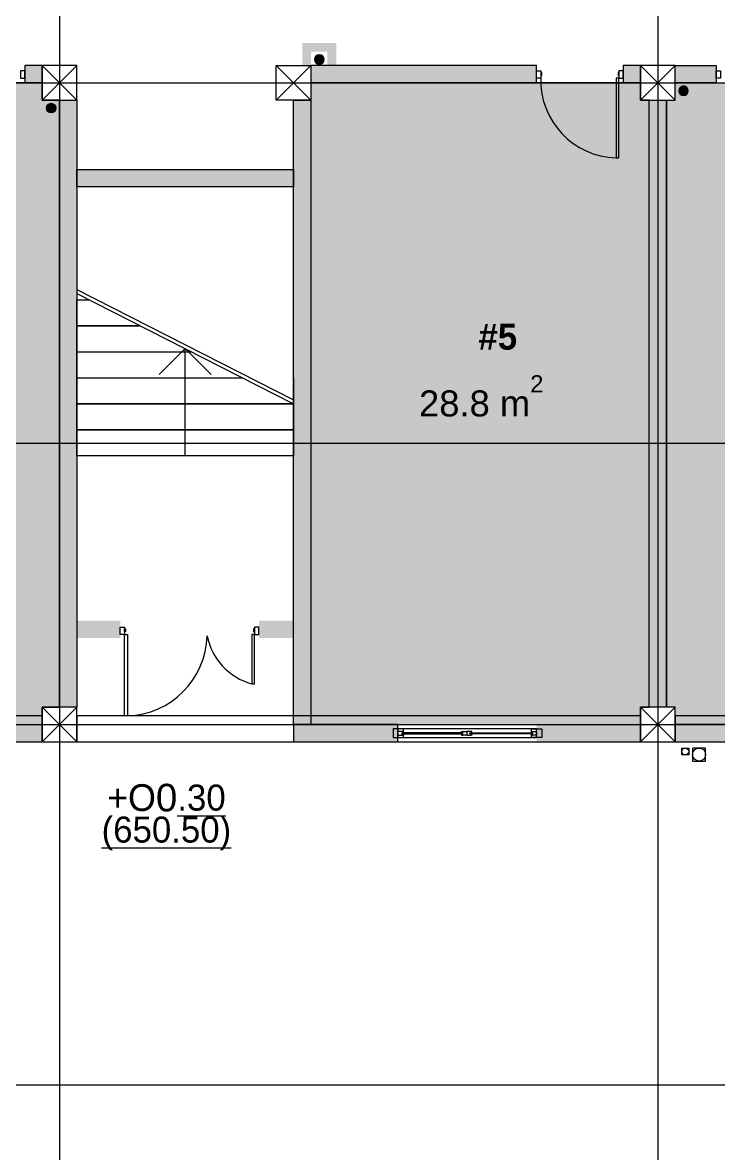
# Model space of a CAD drawing. Header units: millimetres. Extents: x 475159934 to 476245151, y 4620917055 to 4621447368.
# Drawn here: x 475282700 to 475290721, y 4620935580 to 4620948619 of the extents above; entities that cross this region are included whole.
import ezdxf

# ---------------------------------------------------------------- set-up
doc = ezdxf.new("R2010")
doc.units = ezdxf.units.MM
doc.header["$MEASUREMENT"] = 0
doc.set_wipeout_variables(frame=1)
doc.linetypes.add('Wipeout_Contour', pattern=[1000, 0, -1000])
for name, color, linetype, lineweight in [('2D Drafting - General_Pen_No__1_Pen_No__7', 7, 'Continuous', 0), ('2D Drafting - General_Pen_No__1_Pen_No__7_Pen_No__7', 7, 'Continuous', 0), ('2D Drafting - General_Pen_No__250_Pen_No__7_Pen_No__154', 154, 'Continuous', 0), ('2D Drafting - General_Pen_No__250_Pen_No__7_Pen_No__250', 7, 'Continuous', 0), ('2D Drafting - General_Pen_No__250_Pen_No__7_Pen_No__7', 7, 'Continuous', 0), ('Annotation - Text_Pen_No__7_Pen_No__235', 235, 'Continuous', 0), ('Doors_Pen_No__7_Pen_No__7', 7, 'Continuous', 0), ('Doors_Pen_No__7_Pen_No__7_Pen_No__7', 7, 'Continuous', 0), ('G-Anno-Nplt_Pen_No__4', 7, 'Continuous', 0), ('G-Anno-Nplt_Pen_No__7', 7, 'Continuous', 0), ('G-Anno-Nplt_Pen_No__8', 8, 'Continuous', 0), ('gegmebi_Pen_No__7_Pen_No__7', 7, 'Continuous', 0), ('kar-panjara_Pen_No__7_Pen_No__7_Pen_No__7', 7, 'Continuous', 0), ('New_._Pen_No__1', 1, 'Continuous', 0), ('New_2D Drafting - General_Pen_No__250_Pen_No__7', 7, 'Continuous', 0), ('New_shenobebi_Pen_No__7', 7, 'Continuous', 0), ('New_Structural - Bearing_Pen_No__250', 7, 'Continuous', 0), ('shaxtebi da milebi_Pen_No__1_Pen_No__1_Pen_No__1', 1, 'Continuous', 0), ('zoma_Pen_No__1', 1, 'Continuous', 0), ('zoma_Pen_No__142', 142, 'Continuous', 0), ('zoma_Pen_No__5_Pen_No__5', 5, 'Continuous', 0)]:
    doc.layers.add(name, color=color, linetype=linetype, lineweight=lineweight)
doc.layers.add('zoma', color=7, linetype='Continuous')
doc.styles.add('GENERATED_STYLE_1', font='arial.ttf')
doc.styles.add('GENERATED_STYLE_3', font='arial.ttf')
doc.styles.add('GENERATED_STYLE_6', font='avaza.ttf')
doc.styles.add('GENERATED_STYLE_7', font='')
doc.styles.get('GENERATED_STYLE_7').set_extended_font_data('AcadMtavr', bold=True)
doc.dimstyles.new('GENERATED_STYLE__11', dxfattribs={"dimtxt": 500, "dimasz": 228, "dimexe": 0.18, "dimexo": 3, "dimgap": 0, "dimtad": 1, "dimlfac": 0.001, "dimzin": 0, "dimdsep": 46, "dimtxsty": 'GENERATED_STYLE_3', "dimblk": 'ARROWHEAD_2', "dimblk1": 'ARROWHEAD_2', "dimblk2": 'ARROWHEAD_2', "dimcen": 0.09, "dimclrd": 1, "dimclre": 1, "dimclrt": 1, "dimadec": 0, "dimazin": 0, "dimtfac": 1, "dimtdec": 4, "dimtmove": 2, "dimatfit": 3, "dimfxl": 1, "dimtolj": 1, "dimtzin": 0, "dimarcsym": 0})
doc.dimstyles.new('GENERATED_STYLE__3', dxfattribs={"dimtxt": 200, "dimasz": 64.421331, "dimexe": 0.18, "dimexo": 3, "dimgap": 0, "dimtad": 1, "dimtih": 1, "dimtoh": 1, "dimlfac": 0.001, "dimzin": 0, "dimdsep": 46, "dimtxsty": 'GENERATED_STYLE_3', "dimblk": 'ARROWHEAD_2', "dimblk1": 'ARROWHEAD_2', "dimblk2": 'ARROWHEAD_2', "dimcen": 0.09, "dimclrd": 142, "dimclre": 142, "dimclrt": 142, "dimadec": 0, "dimazin": 0, "dimtfac": 1, "dimtdec": 4, "dimtmove": 0, "dimatfit": 3, "dimfxl": 1, "dimtolj": 1, "dimtzin": 0, "dimarcsym": 0})
doc.dimstyles.new('GENERATED_STYLE__6', dxfattribs={"dimtxt": 200, "dimasz": 64.421331, "dimexe": 0.18, "dimexo": 3, "dimgap": 0, "dimtad": 1, "dimlfac": 0.001, "dimzin": 0, "dimdsep": 46, "dimtxsty": 'GENERATED_STYLE_3', "dimblk": 'ARROWHEAD_2', "dimblk1": 'ARROWHEAD_2', "dimblk2": 'ARROWHEAD_2', "dimcen": 0.09, "dimclrd": 142, "dimclre": 142, "dimclrt": 142, "dimadec": 0, "dimazin": 0, "dimtfac": 1, "dimtdec": 4, "dimtmove": 0, "dimatfit": 3, "dimfxl": 1, "dimtolj": 1, "dimtzin": 0, "dimarcsym": 0})

# ---------------------------------------------------------------- blocks, each defined once
blk = doc.blocks.new('*D522', base_point=(475826096, 4621095193))
at = {"layer": 'zoma_Pen_No__1', "color": 1, "linetype": 'Continuous', "lineweight": 0, "transparency": 16777216}
for p, q in [((475297124, 4620940324), (475297124, 4620940471)), ((475297349, 4620940324), (475296899, 4620940324)), ((475297274, 4620940237), (475296974, 4620940410)), ((475297124, 4620932169), (475297124, 4620940324)), ((475296974, 4620932256), (475297274, 4620932083)), ((475297349, 4620932169), (475296899, 4620932169)), ((475297124, 4620932022), (475297124, 4620932169))]:
    blk.add_line(p, q, dxfattribs=at)
at = {"layer": 'zoma_Pen_No__1', "color": 1, "lineweight": 0, "transparency": 16777216, "insert": (475297024, 4620933002), "char_height": 500, "attachment_point": 7, "rotation": 90, "style": 'GENERATED_STYLE_3'}
blk.add_mtext('\\A1;{\\pql;\\fArial|b0|i0|c204|p0;\\W1.000000;8.15}', dxfattribs=at)
blk = doc.blocks.new('ARROWHEAD_2')
at = {"color": 0, "linetype": 'Continuous', "lineweight": 0}
for p, q in [((-0.378, -0.655), (0.378, 0.655)), ((0, 0), (-1, 0))]:
    blk.add_line(p, q, dxfattribs=at)
blk = doc.blocks.new('*D573', base_point=(475826096, 4621095193))
at = {"layer": 'zoma_Pen_No__142', "color": 142, "linetype": 'Continuous', "lineweight": 0, "transparency": 16777216}
for p, q in [((475276424, 4620933932), (475276424, 4620934059)), ((475282924, 4620933932), (475282924, 4620934059)), ((475276449, 4620934038), (475276400, 4620933953)), ((475276424, 4620933996), (475282924, 4620933996)), ((475282949, 4620934038), (475282900, 4620933953))]:
    blk.add_line(p, q, dxfattribs=at)
at = {"layer": 'zoma_Pen_No__142', "color": 142, "lineweight": 0, "transparency": 16777216, "char_height": 200, "attachment_point": 7, "style": 'GENERATED_STYLE_3'}
for s, insert in [('\\A1;{\\pql;\\fArial|b0|i0|c204|p0;\\W1.000000;0.40}', (475276449, 4620934036)), ('\\A1;{\\pql;\\fArial|b0|i0|c204|p0;\\W1.000000;6.50}', (475279407, 4620934036)), ('\\A1;{\\pql;\\fArial|b0|i0|c204|p0;\\W1.000000;0.40}', (475282366, 4620934036))]:
    blk.add_mtext(s, dxfattribs=dict(at, insert=insert))
blk = doc.blocks.new('*D574', base_point=(475826096, 4621095193))
at = {"layer": 'zoma_Pen_No__142', "color": 142, "linetype": 'Continuous', "lineweight": 0, "transparency": 16777216}
for p, q in [((475282924, 4620933932), (475282924, 4620934059)), ((475283324, 4620933932), (475283324, 4620934059)), ((475282949, 4620934038), (475282900, 4620933953)), ((475282924, 4620933996), (475283324, 4620933996)), ((475283349, 4620934038), (475283300, 4620933953))]:
    blk.add_line(p, q, dxfattribs=at)
blk = doc.blocks.new('*D575', base_point=(475826096, 4621095193))
at = {"layer": 'zoma_Pen_No__142', "color": 142, "linetype": 'Continuous', "lineweight": 0, "transparency": 16777216}
for p, q in [((475283324, 4620933932), (475283324, 4620934059)), ((475289824, 4620933932), (475289824, 4620934059)), ((475283349, 4620934038), (475283300, 4620933953)), ((475283324, 4620933996), (475289824, 4620933996)), ((475289849, 4620934038), (475289800, 4620933953))]:
    blk.add_line(p, q, dxfattribs=at)
at = {"layer": 'zoma_Pen_No__142', "color": 142, "lineweight": 0, "transparency": 16777216, "char_height": 200, "attachment_point": 7, "style": 'GENERATED_STYLE_3'}
for s, insert in [('\\A1;{\\pql;\\fArial|b0|i0|c204|p0;\\W1.000000;6.50}', (475286307, 4620934036)), ('\\A1;{\\pql;\\fArial|b0|i0|c204|p0;\\W1.000000;0.40}', (475289266, 4620934036))]:
    blk.add_mtext(s, dxfattribs=dict(at, insert=insert))
blk = doc.blocks.new('*D576', base_point=(475826096, 4621095193))
at = {"layer": 'zoma_Pen_No__142', "color": 142, "linetype": 'Continuous', "lineweight": 0, "transparency": 16777216}
for p, q in [((475289824, 4620933932), (475289824, 4620934059)), ((475290224, 4620933932), (475290224, 4620934059)), ((475289849, 4620934038), (475289800, 4620933953)), ((475289824, 4620933996), (475290224, 4620933996)), ((475290249, 4620934038), (475290200, 4620933953))]:
    blk.add_line(p, q, dxfattribs=at)
blk = doc.blocks.new('*D577', base_point=(475826096, 4621095193))
at = {"layer": 'zoma_Pen_No__142', "color": 142, "linetype": 'Continuous', "lineweight": 0, "transparency": 16777216}
for p, q in [((475290224, 4620933932), (475290224, 4620934059)), ((475296724, 4620933932), (475296724, 4620934059)), ((475290249, 4620934038), (475290200, 4620933953)), ((475290224, 4620933996), (475296724, 4620933996)), ((475296749, 4620934038), (475296700, 4620933953))]:
    blk.add_line(p, q, dxfattribs=at)
at = {"layer": 'zoma_Pen_No__142', "color": 142, "lineweight": 0, "transparency": 16777216, "char_height": 200, "attachment_point": 7, "style": 'GENERATED_STYLE_3'}
for s, insert in [('\\A1;{\\pql;\\fArial|b0|i0|c204|p0;\\W1.000000;6.50}', (475293207, 4620934036)), ('\\A1;{\\pql;\\fArial|b0|i0|c204|p0;\\W1.000000;0.40}', (475296166, 4620934036))]:
    blk.add_mtext(s, dxfattribs=dict(at, insert=insert))
blk = doc.blocks.new('*D582', base_point=(475826096, 4621095193))
at = {"layer": 'zoma_Pen_No__142', "color": 142, "linetype": 'Continuous', "lineweight": 0, "transparency": 16777216}
for p, q in [((475300055, 4620955524), (475299928, 4620955524)), ((475300034, 4620955499), (475299949, 4620955548)), ((475299992, 4620955524), (475299992, 4620955565)), ((475299992, 4620936169), (475299992, 4620955524)), ((475300055, 4620936169), (475299928, 4620936169)), ((475299949, 4620936194), (475300034, 4620936145)), ((475299992, 4620936128), (475299992, 4620936169))]:
    blk.add_line(p, q, dxfattribs=at)
at = {"layer": 'zoma_Pen_No__142', "color": 142, "lineweight": 0, "transparency": 16777216, "insert": (475299952, 4620945503), "char_height": 200, "attachment_point": 7, "rotation": 90, "style": 'GENERATED_STYLE_3'}
blk.add_mtext('\\A1;{\\pql;\\fArial|b0|i0|c204|p0;\\W1.000000;19.35}', dxfattribs=at)
blk = doc.blocks.new('*D583', base_point=(475826096, 4621095193))
at = {"layer": 'zoma_Pen_No__142', "color": 142, "linetype": 'Continuous', "lineweight": 0, "transparency": 16777216}
for p, q in [((475299275, 4620936569), (475299148, 4620936569)), ((475299169, 4620936594), (475299254, 4620936545)), ((475299211, 4620936169), (475299211, 4620936569)), ((475299275, 4620936169), (475299148, 4620936169)), ((475299169, 4620936194), (475299254, 4620936145)), ((475299211, 4620936128), (475299211, 4620936169))]:
    blk.add_line(p, q, dxfattribs=at)
at = {"layer": 'zoma_Pen_No__142', "color": 142, "lineweight": 0, "transparency": 16777216, "insert": (475299171, 4620935611), "char_height": 200, "attachment_point": 7, "rotation": 90, "style": 'GENERATED_STYLE_3'}
blk.add_mtext('\\A1;{\\pql;\\fArial|b0|i0|c204|p0;\\W1.000000;0.40}', dxfattribs=at)
blk = doc.blocks.new('*D584', base_point=(475826096, 4621095193))
at = {"layer": 'zoma_Pen_No__142', "color": 142, "linetype": 'Continuous', "lineweight": 0, "transparency": 16777216}
for p, q in [((475299275, 4620940069), (475299148, 4620940069)), ((475299169, 4620940094), (475299254, 4620940045)), ((475299211, 4620936569), (475299211, 4620940069)), ((475299275, 4620936569), (475299148, 4620936569)), ((475299169, 4620936594), (475299254, 4620936545))]:
    blk.add_line(p, q, dxfattribs=at)
at = {"layer": 'zoma_Pen_No__142', "color": 142, "lineweight": 0, "transparency": 16777216, "insert": (475299171, 4620938052), "char_height": 200, "attachment_point": 7, "rotation": 90, "style": 'GENERATED_STYLE_3'}
blk.add_mtext('\\A1;{\\pql;\\fArial|b0|i0|c204|p0;\\W1.000000;3.50}', dxfattribs=at)
blk = doc.blocks.new('*D585', base_point=(475826096, 4621095193))
at = {"layer": 'zoma_Pen_No__142', "color": 142, "linetype": 'Continuous', "lineweight": 0, "transparency": 16777216}
for p, q in [((475299275, 4620940969), (475299148, 4620940969)), ((475299169, 4620940994), (475299254, 4620940945)), ((475299211, 4620940069), (475299211, 4620940969)), ((475299275, 4620940069), (475299148, 4620940069)), ((475299169, 4620940094), (475299254, 4620940045))]:
    blk.add_line(p, q, dxfattribs=at)
at = {"layer": 'zoma_Pen_No__142', "color": 142, "lineweight": 0, "transparency": 16777216, "insert": (475299171, 4620940252), "char_height": 200, "attachment_point": 7, "rotation": 90, "style": 'GENERATED_STYLE_3'}
blk.add_mtext('\\A1;{\\pql;\\fArial|b0|i0|c204|p0;\\W1.000000;0.90}', dxfattribs=at)
blk = doc.blocks.new('*D586', base_point=(475826096, 4621095193))
at = {"layer": 'zoma_Pen_No__142', "color": 142, "linetype": 'Continuous', "lineweight": 0, "transparency": 16777216}
for p, q in [((475299169, 4620943594), (475299254, 4620943545)), ((475299275, 4620943569), (475299148, 4620943569)), ((475299211, 4620940969), (475299211, 4620943569)), ((475299275, 4620940969), (475299148, 4620940969)), ((475299169, 4620940994), (475299254, 4620940945))]:
    blk.add_line(p, q, dxfattribs=at)
at = {"layer": 'zoma_Pen_No__142', "color": 142, "lineweight": 0, "transparency": 16777216, "char_height": 200, "attachment_point": 7, "rotation": 90, "style": 'GENERATED_STYLE_3'}
for s, insert in [('\\A1;{\\pql;\\fArial|b0|i0|c204|p0;\\W1.000000;0.40}', (475299171, 4620943011)), ('\\A1;{\\pql;\\fArial|b0|i0|c204|p0;\\W1.000000;2.60}', (475299171, 4620942002))]:
    blk.add_mtext(s, dxfattribs=dict(at, insert=insert))
blk = doc.blocks.new('*D587', base_point=(475826096, 4621095193))
at = {"layer": 'zoma_Pen_No__142', "color": 142, "linetype": 'Continuous', "lineweight": 0, "transparency": 16777216}
for p, q in [((475299275, 4620943969), (475299148, 4620943969)), ((475299169, 4620943994), (475299254, 4620943945)), ((475299211, 4620943569), (475299211, 4620943969)), ((475299169, 4620943594), (475299254, 4620943545)), ((475299275, 4620943569), (475299148, 4620943569))]:
    blk.add_line(p, q, dxfattribs=at)
blk = doc.blocks.new('*D588', base_point=(475826096, 4621095193))
at = {"layer": 'zoma_Pen_No__142', "color": 142, "linetype": 'Continuous', "lineweight": 0, "transparency": 16777216}
for p, q in [((475299275, 4620944569), (475299148, 4620944569)), ((475299169, 4620944594), (475299254, 4620944545)), ((475299211, 4620943969), (475299211, 4620944569)), ((475299275, 4620943969), (475299148, 4620943969)), ((475299169, 4620943994), (475299254, 4620943945))]:
    blk.add_line(p, q, dxfattribs=at)
at = {"layer": 'zoma_Pen_No__142', "color": 142, "lineweight": 0, "transparency": 16777216, "insert": (475299171, 4620944002), "char_height": 200, "attachment_point": 7, "rotation": 90, "style": 'GENERATED_STYLE_3'}
blk.add_mtext('\\A1;{\\pql;\\fArial|b0|i0|c204|p0;\\W1.000000;0.60}', dxfattribs=at)
blk = doc.blocks.new('*D589', base_point=(475826096, 4621095193))
at = {"layer": 'zoma_Pen_No__142', "color": 142, "linetype": 'Continuous', "lineweight": 0, "transparency": 16777216}
for p, q in [((475299169, 4620946194), (475299254, 4620946145)), ((475299275, 4620946169), (475299148, 4620946169)), ((475299211, 4620944569), (475299211, 4620946169)), ((475299275, 4620944569), (475299148, 4620944569)), ((475299169, 4620944594), (475299254, 4620944545))]:
    blk.add_line(p, q, dxfattribs=at)
at = {"layer": 'zoma_Pen_No__142', "color": 142, "lineweight": 0, "transparency": 16777216, "insert": (475299171, 4620945102), "char_height": 200, "attachment_point": 7, "rotation": 90, "style": 'GENERATED_STYLE_3'}
blk.add_mtext('\\A1;{\\pql;\\fArial|b0|i0|c204|p0;\\W1.000000;1.60}', dxfattribs=at)
blk = doc.blocks.new('*D590', base_point=(475826096, 4621095193))
at = {"layer": 'zoma_Pen_No__142', "color": 142, "linetype": 'Continuous', "lineweight": 0, "transparency": 16777216}
for p, q in [((475299275, 4620950969), (475299148, 4620950969)), ((475299169, 4620950994), (475299254, 4620950945)), ((475299211, 4620946169), (475299211, 4620950969)), ((475299169, 4620946194), (475299254, 4620946145)), ((475299275, 4620946169), (475299148, 4620946169))]:
    blk.add_line(p, q, dxfattribs=at)
at = {"layer": 'zoma_Pen_No__142', "color": 142, "lineweight": 0, "transparency": 16777216, "char_height": 200, "attachment_point": 7, "rotation": 90, "style": 'GENERATED_STYLE_3'}
for s, insert in [('\\A1;{\\pql;\\fArial|b0|i0|c204|p0;\\W1.000000;0.40}', (475299171, 4620950411)), ('\\A1;{\\pql;\\fArial|b0|i0|c204|p0;\\W1.000000;4.80}', (475299171, 4620948302))]:
    blk.add_mtext(s, dxfattribs=dict(at, insert=insert))

msp = doc.modelspace()

# ---------------------------------------------------------------- hatches: boundary and pattern name
at = {"layer": '2D Drafting - General_Pen_No__250_Pen_No__7_Pen_No__154', "linetype": 'Continuous', "lineweight": 0}
for points in [[(475282574.364, 4620940323.919), (475282924.364, 4620940323.919), (475282924.364, 4620940523.919), (475282574.364, 4620940523.919)], [(475285824.362, 4620940323.919), (475287024.362, 4620940323.919), (475287024.362, 4620940523.919), (475285824.362, 4620940523.919)], [(475288624.364, 4620940323.919), (475289824.364, 4620940323.919), (475289824.364, 4620940523.919), (475288624.364, 4620940523.919)], [(475290224.364, 4620940323.919), (475291224.364, 4620940323.919), (475291224.364, 4620940523.919), (475290224.364, 4620940523.919)]]:
    msp.add_hatch(color=154, dxfattribs=at).paths.add_polyline_path(points)
at = {"layer": '2D Drafting - General_Pen_No__250_Pen_No__7_Pen_No__7', "linetype": 'Continuous', "lineweight": 0}
for points in [[(475285926.718, 4620948383.304), (475285924.718, 4620948383.304), (475285924.718, 4620948123.818), (475286025, 4620948123.818), (475286025, 4620948283.304), (475286214.37, 4620948283.304), (475286214.37, 4620948123.818), (475286314.558, 4620948123.818), (475286314.558, 4620948383.304)], [(475282924.364, 4620948123.861), (475282724.364, 4620948123.861), (475282724.364, 4620947923.861), (475282924.364, 4620947923.861)], [(475286024.362, 4620947923.818), (475288624.364, 4620947923.818), (475288624.364, 4620948123.818), (475287724.406, 4620948123.818), (475286024.362, 4620948123.818)], [(475289824.364, 4620947923.818), (475289824.364, 4620948123.818), (475289624.364, 4620948123.818), (475289624.364, 4620947923.818)], [(475290124.343, 4620947523.861), (475290124.343, 4620947623.861), (475290124.343, 4620947723.861), (475290224.343, 4620947723.861), (475290224.343, 4620947623.861), (475290414.343, 4620947623.861), (475290414.343, 4620947923.861), (475290224.364, 4620947923.861), (475290224.364, 4620948024.255), (475290514.531, 4620948024.255), (475290514.531, 4620947923.861), (475290514.531, 4620947523.861)], [(475290696.332, 4620947923.861), (475290224.364, 4620947923.861), (475290224.364, 4620948123.861), (475290696.332, 4620948123.861)], [(475282924.365, 4620947923.862), (475282924.365, 4620947723.862), (475282933.729, 4620947723.862), (475282933.729, 4620947423.869), (475283124.365, 4620947423.869), (475283124.365, 4620947323.869), (475282833.541, 4620947323.869), (475282833.541, 4620947923.862)], [(475283824.277, 4620941523.865), (475283324.362, 4620941523.865), (475283324.362, 4620941723.865), (475283824.277, 4620941723.865)], [(475285824.362, 4620941523.865), (475285424.362, 4620941523.865), (475285424.362, 4620941723.865), (475285824.362, 4620941723.865)]]:
    msp.add_hatch(color=7, dxfattribs=at).paths.add_polyline_path(points)
at = {"layer": 'G-Anno-Nplt_Pen_No__7', "linetype": 'Continuous', "lineweight": 0}
for points in [[(475283324.362, 4620940723.861), (475283124.362, 4620940723.861), (475283124.362, 4620947723.861), (475283324.362, 4620947723.861)], [(475286024.362, 4620940523.861), (475285824.362, 4620940523.861), (475285824.362, 4620947723.861), (475286024.362, 4620947723.861)], [(475290124.364, 4620940723.861), (475289924.364, 4620940723.861), (475289924.364, 4620947723.861), (475290124.364, 4620947723.861)]]:
    msp.add_hatch(color=7, dxfattribs=at).paths.add_polyline_path(points)
at = {"layer": 'G-Anno-Nplt_Pen_No__8', "linetype": 'Continuous', "lineweight": 0, "true_color": 0x202020}
for points in [[(475279824.364, 4620947923.861), (475279824.364, 4620940523.861), (475282924.364, 4620940523.861), (475282924.364, 4620940723.861), (475283124.364, 4620940723.861), (475283124.364, 4620947723.861), (475282924.364, 4620947723.861), (475282924.364, 4620947923.861)], [(475286024.362, 4620947923.861), (475286024.362, 4620940523.919), (475289824.364, 4620940523.919), (475289824.364, 4620940723.861), (475289924.364, 4620940723.861), (475289924.364, 4620947723.861), (475289824.364, 4620947723.861), (475289824.364, 4620947923.861), (475287324.406, 4620947923.861), (475286224.364, 4620947923.861)], [(475290124.364, 4620940723.861), (475290124.364, 4620947723.861), (475290224.364, 4620947723.861), (475290224.364, 4620947923.861), (475293374.364, 4620947923.861), (475293374.364, 4620940523.919), (475290224.364, 4620940523.919), (475290224.364, 4620940723.861)]]:
    msp.add_hatch(color=250, dxfattribs=at).paths.add_polyline_path(points)
at = {"layer": 'New_2D Drafting - General_Pen_No__250_Pen_No__7', "linetype": 'Continuous', "lineweight": 0}
msp.add_hatch(color=7, dxfattribs=at).paths.add_polyline_path([(475283324.362, 4620946723.854), (475283324.362, 4620946923.861), (475285824.362, 4620946923.855), (475285824.362, 4620946723.854)])
at = {"layer": 'shaxtebi da milebi_Pen_No__1_Pen_No__1_Pen_No__1', "linetype": 'Continuous', "lineweight": 0}
for points in [[(475286175, 4620948193.787, -1), (475286065, 4620948193.787, -1)], [(475290374.343, 4620947833.861, -1), (475290264.343, 4620947833.861, -1)], [(475282973.729, 4620947633.869, 1), (475283083.729, 4620947633.869, 1)]]:
    msp.add_hatch(color=1, dxfattribs=at).paths.add_polyline_path(points)

# ---------------------------------------------------------------- linework, layer by layer
at = {"layer": '2D Drafting - General_Pen_No__1_Pen_No__7', "color": 7, "linetype": 'Continuous', "lineweight": 0}
for p, q in [((475283324.364, 4620947723.861), (475282924.364, 4620948123.861)), ((475282924.364, 4620947723.861), (475283324.364, 4620948123.861)), ((475285624.362, 4620947723.861), (475286024.362, 4620948123.861)), ((475286024.362, 4620947723.861), (475285624.362, 4620948123.861)), ((475290224.364, 4620947723.861), (475289824.364, 4620948123.861)), ((475289824.364, 4620947723.861), (475290224.364, 4620948123.861)), ((475283324.364, 4620940323.861), (475282924.364, 4620940723.861)), ((475282924.364, 4620940323.861), (475283324.364, 4620940723.861)), ((475290224.364, 4620940323.861), (475289824.364, 4620940723.861)), ((475289824.364, 4620940323.861), (475290224.364, 4620940723.861))]:
    msp.add_line(p, q, dxfattribs=at)
at = {"layer": '2D Drafting - General_Pen_No__1_Pen_No__7', "color": 7, "linetype": 'Continuous', "lineweight": 0, "flags": 128}
for points in [[(475282924.364, 4620947723.861), (475283324.364, 4620947723.861), (475283324.364, 4620948123.861), (475282924.364, 4620948123.861)], [(475286024.362, 4620947723.861), (475285624.362, 4620947723.861), (475285624.362, 4620948123.861), (475286024.362, 4620948123.861)], [(475289824.364, 4620947723.861), (475290224.364, 4620947723.861), (475290224.364, 4620948123.861), (475289824.364, 4620948123.861)], [(475282924.364, 4620940323.861), (475283324.364, 4620940323.861), (475283324.364, 4620940723.861), (475282924.364, 4620940723.861)], [(475289824.364, 4620940323.861), (475290224.364, 4620940323.861), (475290224.364, 4620940723.861), (475289824.364, 4620940723.861)], [(475276424.364, 4620940323.861), (475282924.364, 4620940323.861), (475282924.364, 4620940623.861), (475276424.364, 4620940623.861)], [(475283324.364, 4620940323.861), (475289824.364, 4620940323.861), (475289824.364, 4620940623.861), (475283324.364, 4620940623.861)], [(475290224.364, 4620940323.861), (475296724.364, 4620940323.861), (475296724.364, 4620940623.861), (475290224.364, 4620940623.861)]]:
    msp.add_lwpolyline(points, close=True, dxfattribs=at)
at = {"layer": '2D Drafting - General_Pen_No__1_Pen_No__7', "color": 7, "linetype": 'Continuous', "lineweight": 0}
for centre, radius in [((475290339.726, 4620940213.87), 40), ((475290498.944, 4620940179.214), 75)]:
    msp.add_circle(centre, radius, dxfattribs=at)
at = {"layer": '2D Drafting - General_Pen_No__1_Pen_No__7_Pen_No__7', "color": 7, "linetype": 'Continuous', "lineweight": 0}
msp.add_arc((475289566.642, 4620947953.01), 893.239, 178.396194, 268.396194, dxfattribs=at)
at = {"layer": '2D Drafting - General_Pen_No__250_Pen_No__7_Pen_No__154', "color": 154, "linetype": 'Continuous', "lineweight": 0, "flags": 128}
msp.add_lwpolyline([(475285824.362, 4620940323.919), (475287024.362, 4620940323.919), (475287024.362, 4620940523.919), (475285824.362, 4620940523.919)], close=True, dxfattribs=at)
at = {"layer": '2D Drafting - General_Pen_No__250_Pen_No__7_Pen_No__250', "color": 7, "linetype": 'Continuous', "lineweight": 0, "flags": 128}
for points in [[(475282924.364, 4620948123.861), (475282724.364, 4620948123.861), (475282724.364, 4620947923.861), (475282924.364, 4620947923.861)], [(475290696.332, 4620947923.861), (475290224.364, 4620947923.861), (475290224.364, 4620948123.861), (475290696.332, 4620948123.861)]]:
    msp.add_lwpolyline(points, close=True, dxfattribs=at)
at = {"layer": '2D Drafting - General_Pen_No__250_Pen_No__7_Pen_No__7', "color": 7, "linetype": 'Continuous', "lineweight": 0, "flags": 128}
for points in [[(475286024.362, 4620947923.818), (475288624.364, 4620947923.818), (475288624.364, 4620948123.818), (475287724.406, 4620948123.818), (475286024.362, 4620948123.818)], [(475289824.364, 4620947923.818), (475289824.364, 4620948123.818), (475289624.364, 4620948123.818), (475289624.364, 4620947923.818)]]:
    msp.add_lwpolyline(points, close=True, dxfattribs=at)
at = {"layer": 'Doors_Pen_No__7_Pen_No__7', "color": 7, "linetype": 'Continuous', "lineweight": 0, "flags": 128}
for points in [[(475283824.277, 4620941647.978), (475283874.666, 4620941647.978), (475283874.666, 4620941563.311), (475283824.277, 4620941563.311)], [(475283874.666, 4620941629.978), (475283885.777, 4620941629.978), (475283885.777, 4620941596.645), (475283874.666, 4620941596.645)], [(475285374.362, 4620941629.978), (475285362.862, 4620941629.978), (475285362.862, 4620941596.645), (475285374.362, 4620941596.645)], [(475285424.362, 4620941647.978), (475285374.362, 4620941647.978), (475285374.362, 4620941563.311), (475285424.362, 4620941563.311)], [(475283874.666, 4620941563.311), (475283907.999, 4620941563.311), (475283907.999, 4620940625.422), (475283874.666, 4620940625.422)], [(475285374.362, 4620941563.311), (475285341.029, 4620941563.363), (475285341.029, 4620940993.434), (475285374.362, 4620940993.382)]]:
    msp.add_lwpolyline(points, close=True, dxfattribs=at)
at = {"layer": 'Doors_Pen_No__7_Pen_No__7', "color": 7, "linetype": 'Continuous', "lineweight": 0}
msp.add_arc((475285537.361, 4620941692.271), 725.892, 191.3903923, 254.3077433, dxfattribs=at)
at = {"layer": 'Doors_Pen_No__7_Pen_No__7_Pen_No__7', "color": 7, "linetype": 'Continuous', "lineweight": 0, "flags": 128}
for points in [[(475282724.364, 4620948062.676), (475282674.975, 4620948062.676), (475282674.975, 4620947978.01), (475282724.364, 4620947978.01)], [(475288624.364, 4620948062.676), (475288673.753, 4620948062.676), (475288673.753, 4620947978.01), (475288624.364, 4620947978.01)], [(475288684.864, 4620948044.676), (475288673.753, 4620948044.676), (475288673.753, 4620948011.343), (475288684.864, 4620948011.343)], [(475289574.975, 4620948044.676), (475289563.864, 4620948044.676), (475289563.864, 4620948011.343), (475289574.975, 4620948011.343)], [(475289624.364, 4620948062.676), (475289574.975, 4620948062.676), (475289574.975, 4620947978.01), (475289624.364, 4620947978.01)], [(475290696.332, 4620948062.676), (475290745.721, 4620948062.676), (475290745.721, 4620947978.01), (475290696.332, 4620947978.01)], [(475289574.975, 4620947978.01), (475289541.642, 4620947978.01), (475289541.642, 4620947060.121), (475289574.975, 4620947060.121)]]:
    msp.add_lwpolyline(points, close=True, dxfattribs=at)
at = {"layer": 'G-Anno-Nplt_Pen_No__4', "color": 7, "linetype": 'Continuous', "lineweight": 0, "flags": 128}
for points in [[(475279824.364, 4620947923.861), (475279824.364, 4620940523.861), (475282924.364, 4620940523.861), (475282924.364, 4620940723.861), (475283124.364, 4620940723.861), (475283124.364, 4620947723.861), (475282924.364, 4620947723.861), (475282924.364, 4620947923.861)], [(475286024.362, 4620947923.861), (475286024.362, 4620940523.919), (475289824.364, 4620940523.919), (475289824.364, 4620940723.861), (475289924.364, 4620940723.861), (475289924.364, 4620947723.861), (475289824.364, 4620947723.861), (475289824.364, 4620947923.861), (475287324.406, 4620947923.861), (475286224.364, 4620947923.861)], [(475290124.364, 4620940723.861), (475290124.364, 4620947723.861), (475290224.364, 4620947723.861), (475290224.364, 4620947923.861), (475293374.364, 4620947923.861), (475293374.364, 4620940523.919), (475290224.364, 4620940523.919), (475290224.364, 4620940723.861)], [(475283324.362, 4620940723.861), (475283124.362, 4620940723.861), (475283124.362, 4620947723.861), (475283324.362, 4620947723.861)], [(475286024.362, 4620940523.861), (475285824.362, 4620940523.861), (475285824.362, 4620947723.861), (475286024.362, 4620947723.861)], [(475290124.364, 4620940723.861), (475289924.364, 4620940723.861), (475289924.364, 4620947723.861), (475290124.364, 4620947723.861)]]:
    msp.add_lwpolyline(points, close=True, dxfattribs=at)
at = {"layer": 'G-Anno-Nplt_Pen_No__7', "color": 7, "linetype": 'Continuous', "lineweight": 0}
msp.add_arc((475283879.428, 4620941571.601), 946.61, 271.7295795, 358.6266036, dxfattribs=at)
at = {"layer": 'gegmebi_Pen_No__7_Pen_No__7', "color": 7, "linetype": 'Continuous', "lineweight": 0}
for p, q in [((475290299.726, 4620940173.87), (475290299.726, 4620940253.87)), ((475290299.726, 4620940253.87), (475290379.726, 4620940253.87)), ((475290379.726, 4620940253.87), (475290379.726, 4620940173.87)), ((475290573.944, 4620940254.214), (475290423.944, 4620940254.214)), ((475290423.944, 4620940254.214), (475290423.944, 4620940104.214)), ((475290573.944, 4620940104.214), (475290573.944, 4620940254.214)), ((475290379.726, 4620940173.87), (475290299.726, 4620940173.87)), ((475290423.944, 4620940104.214), (475290573.944, 4620940104.214))]:
    msp.add_line(p, q, dxfattribs=at)
at = {"layer": 'gegmebi_Pen_No__7_Pen_No__7', "color": 7, "linetype": 'Continuous', "lineweight": 0, "flags": 128}
for points in [[(475284574.362, 4620944860.24), (475284274.362, 4620944560.24)], [(475284574.362, 4620943623.86), (475284574.362, 4620944860.24), (475284874.362, 4620944560.24)]]:
    msp.add_lwpolyline(points, dxfattribs=at)
at = {"layer": 'kar-panjara_Pen_No__7_Pen_No__7_Pen_No__7', "color": 7, "linetype": 'Continuous', "lineweight": 0, "flags": 128}
for points in [[(475287089.792, 4620940473.776), (475286969.792, 4620940473.776), (475286969.792, 4620940373.776), (475287089.792, 4620940373.776)], [(475287024.362, 4620940373.777), (475288624.364, 4620940373.833), (475288624.364, 4620940473.777), (475287024.362, 4620940473.722)], [(475287024.362, 4620940403.892), (475287074.792, 4620940403.892), (475287074.792, 4620940418.892), (475287074.792, 4620940428.892), (475287089.792, 4620940428.892), (475287089.792, 4620940443.892), (475287024.362, 4620940443.892)], [(475287819.792, 4620940403.892), (475287774.792, 4620940403.892), (475287774.792, 4620940418.892), (475287774.792, 4620940428.892), (475287759.792, 4620940428.892), (475287759.792, 4620940443.892), (475287819.792, 4620940443.892)], [(475287819.792, 4620940403.892), (475287864.792, 4620940403.892), (475287864.792, 4620940418.892), (475287864.792, 4620940428.892), (475287879.792, 4620940428.892), (475287879.792, 4620940443.892), (475287819.792, 4620940443.892)], [(475288564.69, 4620940473.776), (475288684.69, 4620940473.776), (475288684.69, 4620940373.776), (475288564.69, 4620940373.776)], [(475288624.364, 4620940403.892), (475288579.364, 4620940403.892), (475288579.364, 4620940418.892), (475288579.364, 4620940428.892), (475288564.69, 4620940428.892), (475288564.69, 4620940443.892), (475288624.364, 4620940443.892)], [(475287074.792, 4620940418.892), (475287774.792, 4620940418.892), (475287774.792, 4620940428.892), (475287074.792, 4620940428.892)], [(475287089.792, 4620940403.892), (475287074.792, 4620940403.892), (475287074.792, 4620940418.892), (475287089.792, 4620940418.892)], [(475287759.792, 4620940403.892), (475287774.792, 4620940403.892), (475287774.792, 4620940418.892), (475287759.792, 4620940418.892)], [(475288579.364, 4620940418.892), (475287855.524, 4620940418.892), (475287855.524, 4620940428.892), (475288579.364, 4620940428.892)], [(475287879.792, 4620940403.892), (475287864.792, 4620940403.892), (475287864.792, 4620940418.892), (475287879.792, 4620940418.892)], [(475288564.69, 4620940403.892), (475288579.364, 4620940403.892), (475288579.364, 4620940418.892), (475288564.69, 4620940418.892)]]:
    msp.add_lwpolyline(points, close=True, dxfattribs=at)
at = {"layer": 'New_2D Drafting - General_Pen_No__250_Pen_No__7', "color": 7, "linetype": 'Continuous', "lineweight": 0, "flags": 128}
msp.add_lwpolyline([(475283324.362, 4620946723.854), (475283324.362, 4620946923.861), (475285824.362, 4620946923.855), (475285824.362, 4620946723.854)], close=True, dxfattribs=at)
at = {"layer": 'New_shenobebi_Pen_No__7', "color": 7, "linetype": 'Continuous', "lineweight": 0}
for points in [[(475284056.55, 4620945123.86), (475283324.362, 4620945123.86), (475283324.362, 4620945423.86), (475283467.28, 4620945423.86)], [(475283324.362, 4620944823.86), (475283324.362, 4620945123.86), (475284056.55, 4620945123.86)], [(475283324.362, 4620944523.86), (475283324.362, 4620944823.86), (475284645.821, 4620944823.86)], [(475285824.362, 4620944523.86), (475285824.362, 4620944223.86), (475283324.362, 4620944223.86), (475283324.362, 4620944523.86), (475285235.092, 4620944523.86)]]:
    msp.add_lwpolyline(points, dxfattribs=at)
for points in [[(475283324.362, 4620944223.86), (475285824.362, 4620944223.86), (475285824.362, 4620943923.86), (475283324.362, 4620943923.86)], [(475283324.362, 4620943923.86), (475285824.362, 4620943923.86), (475285824.362, 4620943623.86), (475283324.362, 4620943623.86)]]:
    msp.add_lwpolyline(points, close=True, dxfattribs=at)
at = {"layer": 'New_Structural - Bearing_Pen_No__250', "color": 7, "linetype": 'Continuous', "lineweight": 0}
for p, q in [((475283324.362, 4620945541.505), (475285824.362, 4620944268.745)), ((475283324.362, 4620945496.62), (475285824.362, 4620944223.86))]:
    msp.add_line(p, q, dxfattribs=at)
at = {"layer": 'shaxtebi da milebi_Pen_No__1_Pen_No__1_Pen_No__1', "color": 1, "linetype": 'Continuous', "lineweight": 0, "flags": 128}
for points in [[(475286175, 4620948193.787, 1), (475286065, 4620948193.787, 1)], [(475290374.343, 4620947833.861, 1), (475290264.343, 4620947833.861, 1)], [(475282973.729, 4620947633.869, -1), (475283083.729, 4620947633.869, -1)]]:
    msp.add_lwpolyline(points, format="xyb", close=True, dxfattribs=at)
at = {"layer": 'zoma_Pen_No__5_Pen_No__5', "color": 5, "linetype": 'Continuous', "lineweight": 0}
for p, q in [((475290024.365, 4620957794.845), (475290024.365, 4620931485.775)), ((475229343.814, 4620947923.862), (475300771.421, 4620947923.862)), ((475229343.814, 4620943769.226), (475300771.421, 4620943769.226)), ((475229343.814, 4620940523.862), (475300771.421, 4620940523.862)), ((475229343.814, 4620936369.226), (475300771.421, 4620936369.226))]:
    msp.add_line(p, q, dxfattribs=at)

# ---------------------------------------------------------------- texts
at = {"layer": 'Annotation - Text_Pen_No__7_Pen_No__235', "color": 235, "linetype": 'Continuous', "lineweight": 0, "insert": (475288178.001, 4620945147.607), "char_height": 300, "attachment_point": 2, "style": 'GENERATED_STYLE_7'}
msp.add_mtext('\\A1;{\\pqc;\\fAcadMtavr|b1|i0|c0|p0;\\W1.000000;#\\fAcadMtavr|b1|i0|c0|p0;\\W1.000000;5}', dxfattribs=at)
at = {"layer": 'G-Anno-Nplt_Pen_No__7', "color": 7, "lineweight": 0, "insert": (475287269.958, 4620944073.89), "char_height": 300, "attachment_point": 7, "style": 'GENERATED_STYLE_1'}
msp.add_mtext('{\\fArial|b0|i0|c204|p0;28.8 m{\\H0.66x;\\S2^  ;}}', dxfattribs=at)

# ---------------------------------------------------------------- dimensions: what is measured, and where the dimension line sits
at = {"layer": 'zoma', "color": 142, "linetype": 'Continuous', "lineweight": 0}
for base, p1, p2, picture, middle in [((475299991.832, 4620955523.861), (475233700.406, 4620936169.225), (475255415.912, 4620955523.861), '*D582', (475299851.832, 4620945838.37)), ((475299211.247, 4620950969.225), (475233700.406, 4620946169.227), (475233700.406, 4620950969.225), '*D590', (475299071.247, 4620948561.222)), ((475299211.247, 4620946169.227), (475233700.661, 4620944569.225), (475233700.406, 4620946169.227), '*D589', (475299071.247, 4620945361.222)), ((475299211.247, 4620944569.225), (475233700.406, 4620943969.225), (475233700.661, 4620944569.225), '*D588', (475299071.247, 4620944261.221)), ((475299211.247, 4620943969.225), (475233700.406, 4620943569.225), (475233700.406, 4620943969.225), '*D587', (475299071.247, 4620943269.804)), ((475299211.247, 4620943569.225), (475233700.406, 4620940969.225), (475233700.406, 4620943569.225), '*D586', (475299071.247, 4620942261.221)), ((475299211.247, 4620940969.225), (475233700.406, 4620940069.225), (475233700.406, 4620940969.225), '*D585', (475299071.247, 4620940511.221)), ((475299211.247, 4620940069.225), (475233700.406, 4620936569.225), (475233700.406, 4620940069.225), '*D584', (475299071.247, 4620938311.221)), ((475299211.247, 4620936569.225), (475233700.406, 4620936169.225), (475233700.406, 4620936569.225), '*D583', (475299071.247, 4620935869.804))]:
    dim = msp.add_linear_dim(base=base, p1=p1, p2=p2, angle=90, dimstyle='GENERATED_STYLE__6', dxfattribs=at)
    dim.commit()
    dim.dimension.update_dxf_attribs({"geometry": picture, "text_midpoint": middle, "dimtype": 160, "text_rotation": 90})
for base, p1, p2, picture, middle in [((475282924.366, 4620933995.571), (475276424.364, 4620951245.937), (475282924.366, 4620951245.937), '*D573', (475279666.361, 4620934135.571)), ((475283324.364, 4620933995.571), (475282924.366, 4620951245.937), (475283324.364, 4620951245.937), '*D574', (475282624.945, 4620934135.571)), ((475289824.364, 4620933995.571), (475283324.364, 4620951245.937), (475289824.364, 4620951245.937), '*D575', (475286566.36, 4620934135.571)), ((475290224.364, 4620933995.571), (475289824.364, 4620951245.937), (475290224.364, 4620951245.937), '*D576', (475289524.943, 4620934135.571)), ((475296724.364, 4620933995.571), (475290224.364, 4620951245.937), (475296724.364, 4620951245.937), '*D577', (475293466.36, 4620934135.571))]:
    dim = msp.add_linear_dim(base=base, p1=p1, p2=p2, dimstyle='GENERATED_STYLE__3', dxfattribs=at)
    dim.commit()
    dim.dimension.update_dxf_attribs({"geometry": picture, "text_midpoint": middle, "dimtype": 160})
at = {"layer": 'zoma', "color": 1, "linetype": 'Continuous', "lineweight": 0}
dim = msp.add_linear_dim(base=(475297124.371, 4620940323.854), p1=(475297124.171, 4620932169.183), p2=(475233224.364, 4620940323.854), angle=90, dimstyle='GENERATED_STYLE__11', dxfattribs=at)
dim.commit()
dim.dimension.update_dxf_attribs({"geometry": '*D522', "text_midpoint": (475296774.371, 4620933649.255), "dimtype": 160, "text_rotation": 90})

# ---------------------------------------------------------------- next in the draw order: wipeouts: each hides what was drawn before it
at = {"color": 1, "linetype": 'Wipeout_Contour', "lineweight": 0, "ltscale": 23226587846.4617}
msp.add_wipeout([(475282936.893, 4620938954.724), (475285777.893, 4620938954.724), (475285777.893, 4620939914.158), (475282936.893, 4620939914.158)], dxfattribs=at).dxf.layer = 'New_._Pen_No__1'

# ---------------------------------------------------------------- next in the draw order: linework, layer by layer
at = {"layer": 'zoma_Pen_No__5_Pen_No__5', "color": 5, "linetype": 'Continuous', "lineweight": 0}
msp.add_line((475283124.365, 4620957794.845), (475283124.365, 4620931485.775), dxfattribs=at)

# ---------------------------------------------------------------- next in the draw order: texts
at = {"layer": 'New_._Pen_No__1', "color": 1, "linetype": 'Continuous', "lineweight": 0, "insert": (475284357.393, 4620939841.494), "char_height": 308.823529, "attachment_point": 2, "line_spacing_factor": 0.712709, "style": 'GENERATED_STYLE_6'}
msp.add_mtext('\\A1;{\\pqc;\\fAvaza|b0|i0|c0|p0;\\W1.000000;+\\fAvaza|b0|i0|c0|p0;\\W1.000000;O\\fArial|b0|i0|c204|p0;\\H1.029412x;\\W1.000000;0\\fAvaza|b0|i0|c0|p0;\\L\\H0.943673x;\\W1.000000;\\L.30\\P\\pqc;\\fAvaza|b0|i0|c0|p0;\\W1.000000;(650.50)}', dxfattribs=at)

doc.saveas('drawing.dxf')
